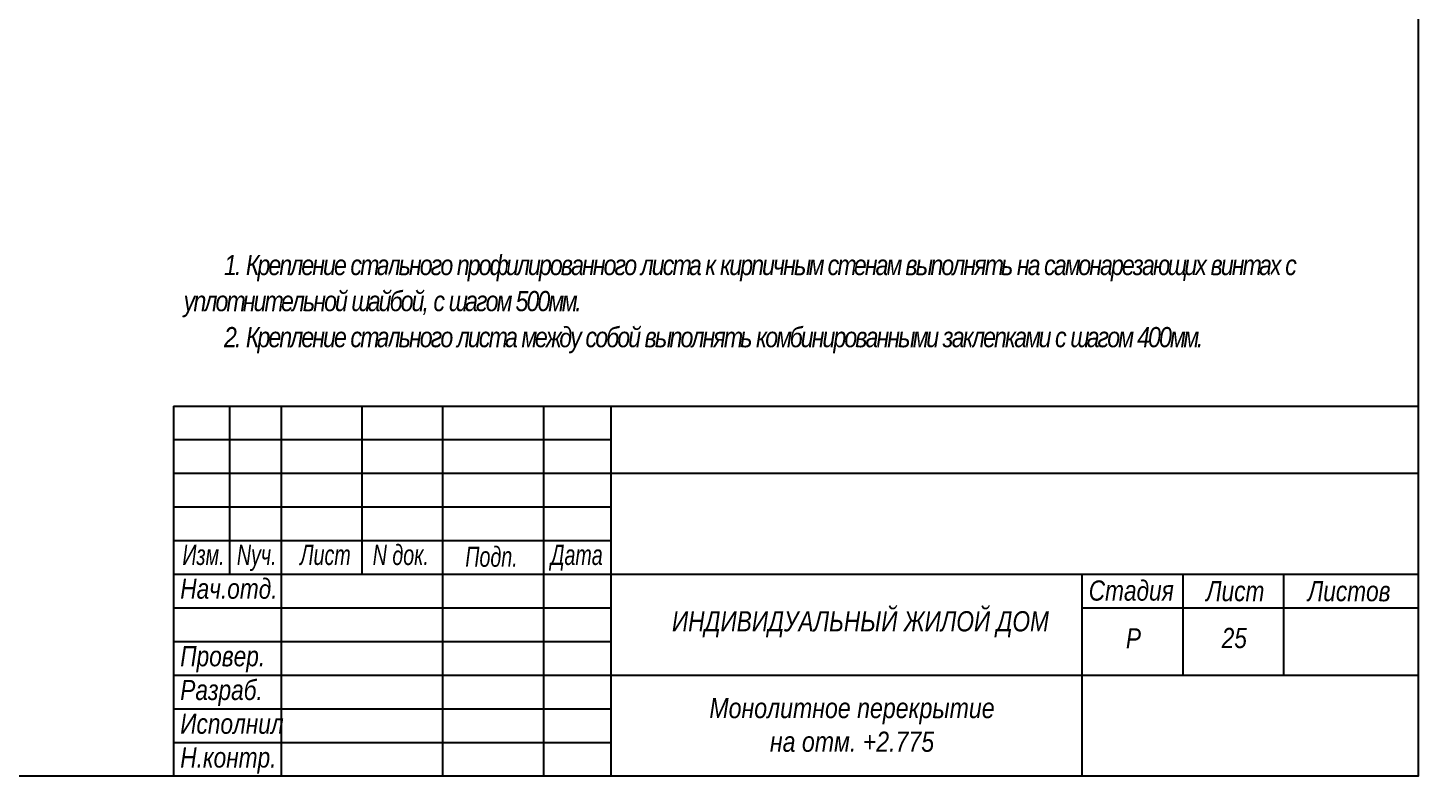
# Model space of a CAD drawing. Header units: millimetres. Extents: x 1582001 to 3303937, y 226471 to 491235.
# Drawn here: x 1644837 to 1665501, y 291755 to 302874 of the extents above; entities that cross this region are included whole.
import ezdxf

# ---------------------------------------------------------------- set-up
doc = ezdxf.new("R2010")
doc.units = ezdxf.units.MM
doc.layers.add('Текст', color=202, linetype='Continuous', lineweight=15)
doc.layers.add('Формуляр', color=138, linetype='Continuous')
doc.styles.add('STYLE1', font='ARIALNI.TTF', dxfattribs={"height": 300})

msp = doc.modelspace()

# ---------------------------------------------------------------- linework, layer by layer
at = {"layer": 'Формуляр', "color": 0}
for p, q in [((1647000.8, 297255.1), (1647000.8, 291755.1)), ((1647000.8, 297255.1), (1665500.8, 297255.1)), ((1647000.8, 297255.1), (1647000.8, 291755.1)), ((1647000.8, 297255.1), (1665500.8, 297255.1)), ((1647832.6, 297255.1), (1647832.6, 294755.1)), ((1647832.6, 297255.1), (1647832.6, 294755.1)), ((1648600.8, 297255.1), (1648600.8, 291755.1)), ((1648600.8, 297255.1), (1648600.8, 291755.1)), ((1649800.8, 297255.1), (1649800.8, 294755.1)), ((1649800.8, 297255.1), (1649800.8, 294755.1)), ((1651000.8, 297255.1), (1651000.8, 291755.1)), ((1651000.8, 297255.1), (1651000.8, 291755.1)), ((1652500.8, 297255.1), (1652500.8, 291755.1)), ((1652500.8, 297255.1), (1652500.8, 291755.1)), ((1653500.8, 297255.1), (1653500.8, 291755.1)), ((1653500.8, 297255.1), (1653500.8, 291755.1)), ((1647000.8, 296755.1), (1653500.8, 296755.1)), ((1647000.8, 296755.1), (1653500.8, 296755.1)), ((1647000.8, 296255.1), (1665500.8, 296255.1)), ((1647000.8, 296255.1), (1665500.8, 296255.1)), ((1647000.8, 295755.1), (1653500.8, 295755.1)), ((1647000.8, 295755.1), (1653500.8, 295755.1)), ((1647000.8, 295255.1), (1653500.8, 295255.1)), ((1647000.8, 295255.1), (1653500.8, 295255.1)), ((1647000.8, 294755.1), (1665500.8, 294755.1)), ((1647000.8, 294755.1), (1665500.8, 294755.1)), ((1660500.8, 294755.1), (1660500.8, 291755.1)), ((1660500.8, 294755.1), (1660500.8, 291755.1)), ((1662000.8, 294755.1), (1662000.8, 293255.1)), ((1662000.8, 294755.1), (1662000.8, 293255.1)), ((1663500.8, 294755.1), (1663500.8, 293255.1)), ((1663500.8, 294755.1), (1663500.8, 293255.1)), ((1647000.8, 294255.1), (1653500.8, 294255.1)), ((1647000.8, 294255.1), (1653500.8, 294255.1)), ((1660500.8, 294255.1), (1665500.8, 294255.1)), ((1660500.8, 294255.1), (1665500.8, 294255.1)), ((1647000.8, 293755.1), (1653500.8, 293755.1)), ((1647000.8, 293755.1), (1653500.8, 293755.1)), ((1647000.8, 293255.1), (1653500.8, 293255.1)), ((1647000.8, 293255.1), (1653500.8, 293255.1)), ((1653500.8, 293255.1), (1665500.8, 293255.1)), ((1653500.8, 293255.1), (1665500.8, 293255.1)), ((1647000.8, 292755.1), (1653500.8, 292755.1)), ((1647000.8, 292755.1), (1653500.8, 292755.1)), ((1647000.8, 292255.1), (1653500.8, 292255.1)), ((1647000.8, 292255.1), (1653500.8, 292255.1))]:
    msp.add_line(p, q, dxfattribs=at)
msp.add_lwpolyline([(1626000.8, 291755.1), (1626000.8, 320444.9), (1665500.8, 320444.9), (1665500.8, 291755.1)], close=True, dxfattribs=at)

# ---------------------------------------------------------------- texts
at = {"layer": 'Текст', "insert": (1647153.1, 299499.9), "char_height": 300, "width": 18438.339, "attachment_point": 1, "line_spacing_factor": 1.071429, "style": 'STYLE1'}
msp.add_mtext('\\pi600;{\\T0.85;1. Крепление стального профилированного листа к кирпичным стенам выполнять на самонарезающих винтах с уплотнительной шайбой, с шагом 500мм.\\P\\pt1.2e+004;2. Крепление стального листа между собой выполнять комбинированными заклепками с шагом 400мм.}', dxfattribs=at)
at = {"layer": 'Формуляр', "color": 0, "style": 'STYLE1'}
for s, width, p in [('Изм.', 0.85, (1647134.9, 294893.1)), ('Изм.', 0.85, (1647134.9, 294893.1)), ('Nуч.', 0.85, (1647944.4, 294893.1)), ('Nуч.', 0.85, (1647944.4, 294893.1)), ('Лист', 0.85, (1648883.9, 294893.1)), ('Лист', 0.85, (1648883.9, 294893.1)), ('N док.', 0.85, (1649963.2, 294893.1)), ('N док.', 0.85, (1649963.2, 294893.1)), ('Подп.', 0.85, (1651339.3, 294866.2)), ('Подп.', 0.85, (1651339.3, 294866.2)), ('Дата', 0.85, (1652607.4, 294893.1)), ('Дата', 0.85, (1652607.4, 294893.1)), ('Нач.отд.', 0.98, (1647103, 294391.4)), ('Нач.отд.', 0.98, (1647103, 294391.4)), ('Стадия', 0.98, (1660604.3, 294363.2)), ('Лист', 0.98, (1662348, 294354.3)), ('Листов', 0.98, (1663859, 294354.3)), ('ИНДИВИДУАЛЬНЫЙ ЖИЛОЙ ДОМ', 0.98, (1654410.6, 293906.3)), ('Р', 0.98, (1661156.8, 293652.3)), ('Р', 0.98, (1661156.8, 293652.3)), ('25', 0.98, (1662580, 293658.4)), ('Провер.', 0.98, (1647103, 293388.1)), ('Провер.', 0.98, (1647103, 293388.1)), ('Разраб.', 0.98, (1647103, 292886.5)), ('Разраб.', 0.98, (1647103, 292886.5)), ('Исполнил', 0.98, (1647103, 292384.8)), ('Исполнил', 0.98, (1647103, 292384.8)), ('Н.контр.', 0.98, (1647103, 291883.2)), ('Н.контр.', 0.98, (1647103, 291883.2))]:
    msp.add_text(s, height=300, dxfattribs=dict(at, width=width)).set_placement(p)
at = {"layer": 'Формуляр', "color": 0, "insert": (1657086.3, 292917.5), "char_height": 300, "width": 12867.82, "attachment_point": 2, "style": 'STYLE1'}
msp.add_mtext('Монолитное перекрытие \\Pна отм. +2.775', dxfattribs=at)

doc.saveas('drawing.dxf')
